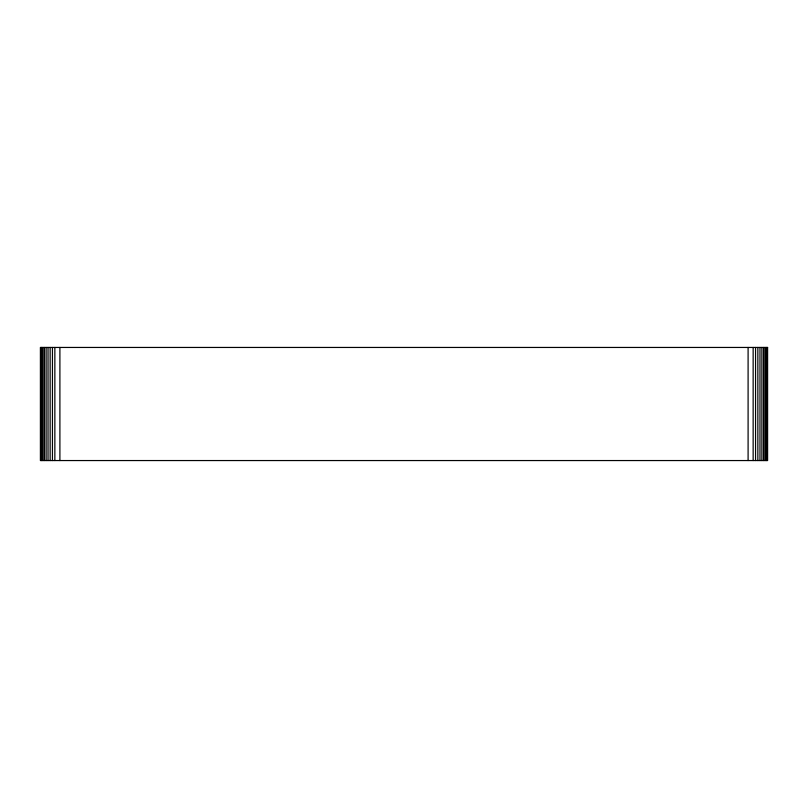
<?xml version="1.0" encoding="UTF-8"?>
<svg xmlns="http://www.w3.org/2000/svg" width="808" height="808" viewBox="0 0 808 808"><rect width="100%" height="100%" fill="white"/><g stroke="black" fill="none" stroke-linecap="round" stroke-linejoin="round"><path stroke-width="1.21" d="M766.933 347.45L766.933 460.55M766.115 347.45L766.115 460.55M764.984 347.45L764.984 460.55M763.57 347.45L763.57 460.55M761.883 347.45L761.883 460.55M759.975 347.45L759.975 460.55M757.854 347.45L757.854 460.55M755.561 347.45L755.561 460.55M753.147 347.45L753.147 460.55M748.097 347.45L748.097 460.55M59.903 347.45L59.903 460.55M54.853 347.45L54.853 460.55M52.439 347.45L52.439 460.55M50.146 347.45L50.146 460.55M48.026 347.45L48.026 460.55M46.117 347.45L46.117 460.55M44.43 347.45L44.43 460.55M43.016 347.45L43.016 460.55M41.885 347.45L41.885 460.55M41.067 347.45L41.067 460.55M767.6 347.45L40.4 347.45L40.4 460.55L767.6 460.55L767.6 347.45"/></g></svg>
